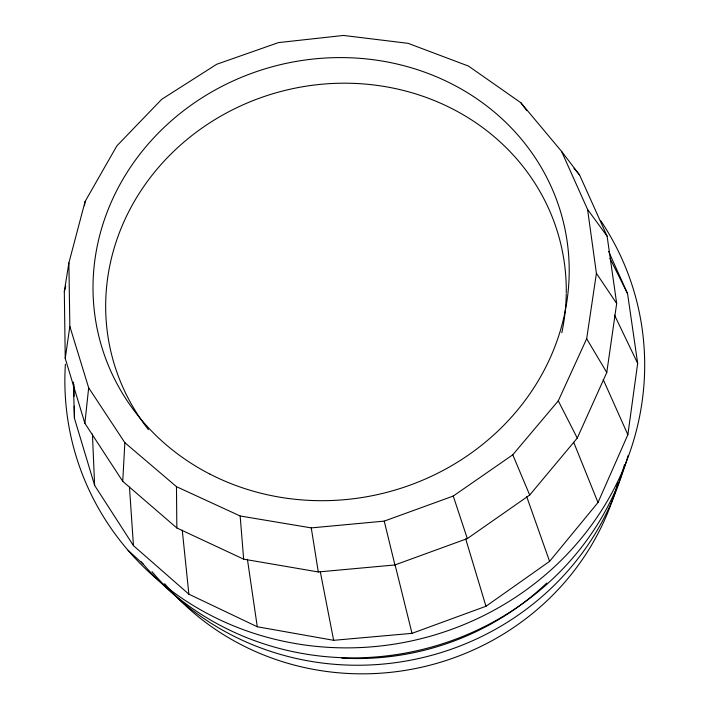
<?xml version="1.0" encoding="UTF-8"?>
<svg xmlns="http://www.w3.org/2000/svg" width="709" height="709" viewBox="0 0 709 709"><rect width="100%" height="100%" fill="white"/><g stroke="black" fill="none" stroke-linecap="round" stroke-linejoin="round"><path stroke-width="1.06" d="M122.746 481.331L124.855 442.682L88.669 387.805L69.837 326.379L68.888 262.853L85.124 201.436L116.87 145.877L161.696 99.322L216.662 64.289L278.46 42.602L343.528 35.45L408.136 43.346L468.481 66.079L520.814 102.69L561.563 151.371L579.599 175.008L607.108 236.159L616.679 303.496L606.771 372.509L577.259 438.091L529.694 495.042L467.32 538.583L394.913 564.958L318.297 571.959L243.657 559.162L176.842 527.966L122.746 481.331L84.876 423.282L65.237 358.444L64.315 291.514L68.888 262.853M84.876 423.282L88.669 387.805M73.355 382.018L74.427 418.23L94.634 485.408L133.46 545.655L188.869 594.177L257.278 626.765L333.655 640.316L412.009 633.35L485.966 606.266L549.59 561.36L597.997 502.521L627.864 434.706L637.666 363.309L627.562 293.615L608.632 251.411M65.237 358.444L69.837 326.379M84.495 205.681L85.124 201.436M124.855 442.682L176.47 486.666L240.156 515.984L311.26 527.895L384.243 521.115L453.246 496.052L512.775 454.797L558.284 400.86L586.671 338.742L596.411 273.328L587.575 209.439L561.563 151.371M64.315 291.514L65.715 286.223M128.09 550.344L143.289 564.249M573.98 168.29L579.599 175.008M520.814 102.69L526.787 110.604M587.575 209.439L607.108 236.159M596.411 273.328L616.679 303.496M586.671 338.742L606.771 372.509M558.284 400.86L577.259 438.091M609.962 258.377L627.562 293.615M614.543 315.133L637.666 363.309M603.182 379.439L627.864 434.706M512.775 454.797L529.694 495.042M573.678 442.256L597.997 502.521M526.698 496.663L549.59 561.36M453.246 496.052L467.32 538.583M465.724 538.964L485.966 606.266M395.055 564.71L412.009 633.35M384.243 521.115L394.913 564.958M320.264 571.543L333.655 640.316M311.26 527.895L318.297 571.959M247.414 559.268L257.278 626.765M182.257 530.102L188.869 594.177M240.156 515.984L243.657 559.162M129.472 487.198L133.46 545.655M92.427 434.014L94.634 485.408M73.896 384.163L74.09 396.251M74.241 406.142L74.427 418.23M176.47 486.666L176.842 527.966M566.243 293.907A231.294 214.118 -14.2 0 1 561.812 332.778M148.456 429.672A231.294 214.118 -14.2 0 1 266.965 95.591A231.294 214.118 -14.2 0 1 566.261 292.844M546.754 583.037A263.278 250.1 -14.2 0 1 341.729 658.12M600.869 220.88A290.894 273.966 -14.2 0 1 426.082 637.391A290.894 273.966 -14.2 0 1 65.388 364.196M628.121 455.506A278.69 263.783 -14.2 0 1 415.146 651.137A278.69 263.783 -14.2 0 1 141.135 561.714M617.796 482.891A259.131 247.317 -12.9 0 1 420.978 667.364A259.131 247.317 -12.9 0 1 164.665 583.675M624.478 464.617A269.659 256.268 -12.9 0 1 419.958 658.236A269.659 256.268 -12.9 0 1 152.018 571.667M209.944 474.108A239.19 220.375 -14.2 0 0 569.194 272.788A239.19 220.375 -14.2 0 0 214.18 90.53A239.19 220.375 -14.2 0 0 209.944 474.108"/></g></svg>
